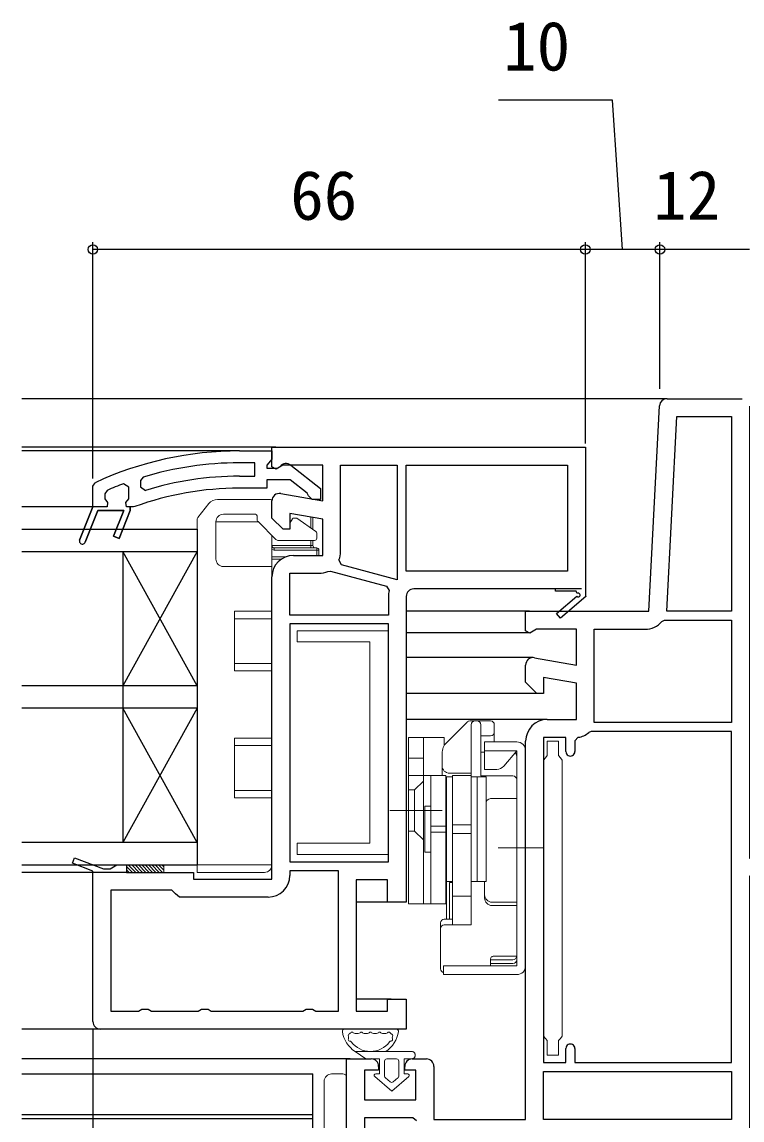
# Model space of a CAD drawing. Units: millimetres, scale not verified. Extents: x -525 to 525, y -783 to 779.
# Drawn here: x 302.7 to 399.2, y 279.6 to 426.8 of the extents above; entities that cross this region are included whole.
import ezdxf
from ezdxf.enums import TextEntityAlignment as Align

# ---------------------------------------------------------------- set-up
doc = ezdxf.new("R2010")
doc.units = ezdxf.units.MM
doc.header["$LTSCALE"] = 4
for name, color, linetype in [('0-3_YKK_11', 7, 'Continuous'), ('0-4_YKK_12', 2, 'Continuous'), ('0-7_YKK_D', 6, 'Continuous')]:
    doc.layers.add(name, color=color, linetype=linetype)
doc.layers.add('0-5_YKK_13', color=4, linetype='Continuous', lineweight=18)
doc.styles.add('ＭＳ ゴシック', font='')
doc.styles.get('ＭＳ ゴシック').set_extended_font_data('MS Gothic')

msp = doc.modelspace()

# ---------------------------------------------------------------- linework, layer by layer
at = {"layer": '0-3_YKK_11'}
for p, q in [((389.19, 376.301), (399.241, 376.301)), ((377.741, 350.801), (374.241, 350.801)), ((351.841, 349.801), (351.841, 347.301)), ((316.741, 312.801), (312.741, 312.801)), ((355.041, 287.801), (356.941, 287.801))]:
    msp.add_line(p, q, dxfattribs=at)
for points in [[(371.414, 341.586), (377.041, 340.594), (377.041, 345.401), (371.684, 345.401), (370.817, 344.859), (370.241, 345.178), (370.241, 347.801), (386.747, 347.801), (388.191, 375.353)], [(400.241, 375.301), (400.241, 314.701), (428.241, 314.701), (428.241, 311.301), (426.341, 311.301), (425.841, 311.801), (425.341, 312.301), (400.241, 312.301), (400.241, 261.301), (398.741, 261.301), (398.741, 248.801), (400.241, 248.801), (400.241, 246.301), (396.241, 246.301), (396.241, 261.301), (344.241, 261.301), (344.241, 263.101), (346.241, 263.101), (346.241, 287.801), (349.541, 287.801)], [(336.241, 369.801), (378.241, 369.801), (378.241, 349.935), (378.318, 349.801), (374.9, 346.897), (374.382, 347.506), (377.101, 349.817)], [(337.414, 363.586), (343.041, 362.594), (343.041, 367.401), (337.684, 367.401), (336.817, 366.859), (336.241, 367.179), (336.241, 369.801)], [(331.873, 369.305), (336.241, 369.305), (336.241, 368.205), (335.803, 367.709), (335.541, 367.411), (335.541, 367.005), (336.941, 367.005), (337.341, 367.205)], [(331.873, 365.905), (333.941, 365.905), (333.941, 367.705), (331.873, 367.705)], [(338.758, 367.392), (342.741, 364.28), (342.741, 362.805), (341.64, 362.805), (341.14, 363.28), (340.949, 363.65), (338.702, 365.405), (335.541, 365.405), (335.541, 364.305), (331.873, 364.305)], [(353.041, 367.401), (353.041, 352.022), (345.557, 354.028), (345.224, 354.7)], [(345.441, 355.801), (345.441, 367.401), (353.041, 367.401)], [(314.141, 364.01), (313.841, 363.552), (313.841, 362.879), (314.216, 362.395), (314.141, 361.805), (312.241, 361.805), (310.469, 357.353), (312.241, 361.805), (312.241, 364.587), (312.531, 365.04)], [(318.996, 365.796), (318.641, 365.318), (318.641, 364.481), (319.288, 364.004)], [(311.212, 357.057), (312.903, 361.305), (316.38, 361.305), (315.006, 357.853), (315.749, 357.557), (317.241, 361.305), (317.241, 361.805), (316.741, 361.805), (316.666, 362.395), (317.041, 362.879), (317.041, 362.905), (317.041, 364.44), (316.366, 364.909)], [(339.141, 355.301), (343.041, 355.301), (343.041, 360.157), (338.641, 360.933), (338.641, 358.801), (337.741, 358.801), (336.241, 360.301), (336.241, 362.601)], [(317.858, 361.835), (317.687, 361.805), (317.241, 361.805), (317.241, 361.305), (315.749, 357.557), (315.006, 357.853), (316.38, 361.305), (312.903, 361.305), (311.212, 357.057)], [(312.241, 292.801), (312.241, 312.99), (309.499, 314.027), (309.782, 314.776), (313.68, 313.301), (314.575, 313.301), (315.008, 313.551), (315.441, 313.801), (316.741, 313.801), (316.741, 312.801), (325.741, 312.801), (325.741, 311.901), (336.241, 311.901), (336.241, 352.401)], [(351.841, 347.301), (338.641, 347.301), (338.641, 352.901), (342.541, 352.901)], [(343.732, 353.157), (344.067, 353.184), (351.573, 351.173), (351.93, 350.576)], [(377.167, 350.196), (376.99, 350.501), (374.241, 350.501), (374.241, 350.801), (355.241, 350.801)], [(354.241, 349.801), (354.241, 308.801), (351.741, 308.801), (351.741, 311.801), (347.541, 311.801), (347.541, 294.201), (351.741, 294.201), (351.741, 295.801), (354.241, 295.801), (354.241, 291.801), (313.241, 291.801)], [(388.484, 346.424), (388.865, 346.601), (397.841, 346.601), (397.841, 332.901)], [(397.841, 332.901), (379.441, 332.901), (379.441, 345.401), (386.273, 345.401)], [(373.141, 333.301), (377.041, 333.301), (377.041, 338.157), (372.641, 338.933), (372.641, 336.801), (371.741, 336.801), (370.241, 338.301), (370.241, 340.601)], [(397.841, 287.301), (397.841, 331.701), (379.041, 331.701), (378.696, 331.563)], [(357.941, 286.801), (357.941, 279.701), (370.241, 279.701), (370.241, 330.401)], [(375.641, 329.001), (375.641, 330.901), (372.641, 330.901), (372.641, 287.301), (375.641, 287.301), (375.641, 289.201)], [(377.289, 330.914), (376.841, 330.417), (376.841, 329.001)], [(345.141, 294.201), (345.141, 313.001), (338.641, 313.001), (338.641, 312.401)], [(335.741, 309.501), (323.836, 309.501), (323.338, 309.951), (322.841, 310.401), (314.641, 310.401), (314.641, 294.201), (318.375, 294.201), (318.808, 294.451), (319.674, 294.451), (320.107, 294.201), (326.375, 294.201), (326.808, 294.451), (327.674, 294.451), (328.107, 294.201), (340.375, 294.201), (340.808, 294.451), (341.674, 294.451), (342.107, 294.201), (345.141, 294.201)], [(376.841, 289.201), (376.841, 287.301), (397.841, 287.301)], [(350.541, 286.801), (350.541, 286.301), (348.641, 286.301), (348.641, 282.301), (355.541, 282.301), (355.541, 286.301), (354.041, 286.301), (354.041, 286.801)], [(355.622, 279.519), (355.136, 279.901), (348.641, 279.901), (348.641, 263.701)]]:
    msp.add_lwpolyline(points, dxfattribs=at)
for points in [[(389.15, 347.801), (390.518, 373.901), (397.841, 373.901), (397.841, 347.801)], [(375.841, 353.201), (354.241, 353.201), (354.241, 367.401), (375.841, 367.401)], [(338.641, 346.101), (338.641, 314.201), (351.841, 314.201), (351.841, 346.101)], [(397.841, 279.701), (372.641, 279.701), (372.641, 286.101), (397.841, 286.101)]]:
    msp.add_lwpolyline(points, close=True, dxfattribs=at)
for centre, radius, start, end in [((389.19, 375.301), 1, 90, 176.99997), ((331.873, 323.305), 46, 90.00001, 114.86598), ((331.873, 323.305), 44.4, 89.99999, 106.86019), ((338.141, 366.605), 1, 51.91328, 143.13011), ((331.873, 323.305), 42.6, 89.99999, 107.18277), ((331.873, 323.305), 44.4, 110.44221, 113.53922), ((331.873, 323.305), 41, 89.99999, 109.98888), ((337.241, 362.601), 1, 79.99999, 179.99998), ((310.841, 357.205), 0.4, 158.30059, 338.30061), ((310.841, 357.205), 0.4, 158.30059, 338.30061), ((339.141, 352.401), 2.9, 90.00001, 179.99999), ((342.541, 355.801), 2.9, 337.68615, 359.99999), ((342.541, 355.801), 2.9, 269.99996, 294.25263), ((355.241, 349.801), 3.4, 166.82613, 179.99998), ((355.241, 349.801), 1, 90.00001, 179.99999), ((377.292, 349.979), 0.25, 220.35701, 120), ((386.273, 348.301), 2.9, 269.99999, 319.67978), ((371.241, 340.601), 1, 80.00002, 180), ((373.141, 330.401), 2.9, 90.00001, 179.99999), ((377.041, 333.301), 2.4, 275.9378, 313.60284), ((376.241, 329.001), 0.6, 179.99999, 0.00001), ((335.741, 312.401), 2.9, 270.00001, 359.99999), ((313.241, 292.801), 1, 180.00001, 269.99999), ((376.241, 289.201), 0.6, 359.99999, 180.00001), ((349.541, 286.801), 1, 0.00001, 89.99999), ((355.041, 286.801), 1, 90.00001, 179.99999), ((356.941, 286.801), 1, 0.00001, 89.99999)]:
    msp.add_arc(centre, radius, start, end, dxfattribs=at)
at = {"layer": '0-4_YKK_12'}
for p, q in [((389.19, 376.301), (302.741, 376.301)), ((336.741, 369.801), (302.741, 369.801)), ((331.87, 369.305), (302.741, 369.305)), ((312.241, 361.805), (302.741, 361.805)), ((302.741, 358.801), (326.241, 358.801)), ((326.241, 358.801), (326.241, 313.801)), ((302.741, 355.801), (326.241, 355.801)), ((316.241, 355.801), (316.241, 316.801)), ((326.241, 355.801), (316.241, 337.801)), ((326.241, 337.801), (316.241, 355.801)), ((370.741, 347.801), (354.241, 347.801)), ((370.741, 344.901), (354.241, 344.901)), ((371.241, 341.601), (354.241, 341.601)), ((326.241, 337.801), (302.741, 337.801)), ((371.948, 336.801), (354.241, 336.801)), ((326.241, 334.801), (302.741, 334.801)), ((326.241, 316.801), (316.241, 334.801)), ((326.241, 334.801), (316.241, 316.801)), ((373.141, 333.301), (354.241, 333.301)), ((326.241, 316.801), (302.741, 316.801)), ((302.741, 313.801), (326.241, 313.8)), ((312.741, 312.801), (302.741, 312.801)), ((352.228, 308.801), (347.541, 308.801)), ((352.24, 295.801), (347.541, 295.801)), ((313.241, 291.801), (302.741, 291.801)), ((346.741, 287.801), (302.741, 287.801)), ((302.741, 285.801), (341.741, 285.801)), ((341.741, 270.301), (341.741, 285.801)), ((341.741, 280.301), (302.741, 280.301)), ((302.741, 279.801), (341.741, 279.801))]:
    msp.add_line(p, q, dxfattribs=at)
at = {"layer": '0-5_YKK_13'}
for p, q in [((326.307, 360.384), (327.79, 362.238)), ((328.962, 362.801), (336.041, 362.801)), ((336.261, 362.801), (336.241, 362.801)), ((336.241, 362.601), (336.241, 362.801)), ((336.241, 362.601), (336.241, 361.008)), ((334.041, 360.801), (329.741, 360.801)), ((326.241, 313.801), (326.241, 360.196)), ((328.741, 359.801), (328.741, 354.801)), ((334.412, 359.801), (328.741, 359.801)), ((334.241, 360.18), (334.241, 360.601)), ((336.766, 357.448), (334.387, 359.827)), ((338.641, 359.609), (338.983, 360.201)), ((339.156, 360.301), (339.478, 360.301)), ((339.592, 360.265), (342.113, 358.5)), ((341.441, 360.439), (341.441, 358.971)), ((341.741, 358.761), (341.741, 360.386)), ((336.241, 357.973), (336.241, 353.801)), ((342.241, 358.255), (342.241, 357.601)), ((342.241, 356.301), (336.541, 356.301)), ((336.541, 356.301), (336.541, 356.001)), ((341.941, 357.301), (337.119, 357.301)), ((341.441, 357.301), (341.441, 356.601)), ((341.441, 356.601), (341.741, 356.601)), ((341.741, 356.601), (341.741, 357.301)), ((338.082, 355.101), (336.241, 355.101)), ((336.241, 354.801), (337.513, 354.801)), ((336.541, 356.001), (342.241, 356.001)), ((342.241, 356.001), (342.241, 355.301)), ((342.541, 355.301), (342.541, 356.001)), ((329.741, 353.801), (336.241, 353.801)), ((336.241, 353.801), (336.241, 347.801)), ((331.241, 339.801), (331.241, 347.801)), ((336.241, 347.801), (331.241, 347.801)), ((336.241, 340.801), (331.241, 340.801)), ((336.241, 339.801), (336.241, 340.801)), ((331.241, 339.801), (336.241, 339.801)), ((336.241, 339.801), (336.241, 330.801)), ((359.627, 330.187), (362.394, 332.955)), ((362.748, 333.101), (365.541, 333.101)), ((362.941, 325.801), (362.941, 332.601)), ((364.241, 325.734), (364.241, 332.601)), ((366.041, 330.301), (366.041, 332.601)), ((331.241, 322.801), (331.241, 330.801)), ((336.241, 330.801), (331.241, 330.801)), ((354.541, 308.601), (354.541, 330.901)), ((354.541, 330.901), (359.341, 330.901)), ((356.541, 325.801), (356.541, 330.901)), ((359.341, 329.826), (359.341, 330.901)), ((364.241, 331.101), (365.541, 331.101)), ((359.041, 325.801), (359.041, 328.773)), ((364.241, 328.901), (364.741, 328.901)), ((364.741, 329.101), (369.041, 329.101)), ((369.041, 329.101), (367.303, 327.03)), ((369.041, 300.301), (369.041, 329.101)), ((369.041, 322.722), (369.041, 328.401)), ((370.241, 300.301), (370.241, 329.101)), ((354.541, 328.101), (356.541, 328.101)), ((354.541, 325.801), (359.541, 325.801)), ((356.541, 325.801), (356.541, 308.601)), ((357.541, 308.601), (357.541, 325.801)), ((359.541, 308.601), (359.541, 325.801)), ((360.441, 325.601), (359.641, 325.601)), ((359.641, 325.601), (359.641, 311.601)), ((360.041, 326.101), (362.941, 326.101)), ((360.441, 325.601), (360.441, 311.601)), ((362.941, 305.78), (362.941, 325.801)), ((363.741, 325.601), (362.941, 325.601)), ((362.941, 325.601), (362.941, 311.601)), ((363.741, 325.601), (363.741, 311.601)), ((363.741, 311.601), (363.741, 325.601)), ((363.741, 325.601), (364.941, 325.601)), ((364.241, 325.734), (368.541, 325.734)), ((364.741, 326.601), (366.383, 326.601)), ((364.941, 311.601), (364.941, 325.601)), ((354.541, 323.851), (355.341, 323.851)), ((355.341, 323.851), (356.541, 325.051)), ((355.341, 318.351), (355.341, 323.851)), ((336.241, 323.801), (331.241, 323.801)), ((331.241, 322.801), (336.241, 322.801)), ((336.241, 322.801), (336.241, 323.801)), ((336.241, 322.801), (336.241, 313.801)), ((365.741, 322.722), (369.041, 322.722)), ((352.041, 321.101), (359.041, 321.101)), ((356.741, 315.501), (356.741, 321.701)), ((356.741, 321.701), (357.541, 321.701)), ((357.541, 315.501), (357.541, 321.701)), ((359.541, 321.601), (359.641, 321.601)), ((354.541, 318.351), (355.341, 318.351)), ((355.341, 318.351), (356.541, 317.151)), ((357.541, 318.993), (359.541, 318.993)), ((357.541, 318.209), (359.541, 318.209)), ((362.941, 319.17), (360.441, 319.17)), ((362.941, 318.032), (360.441, 318.032)), ((356.741, 315.501), (357.541, 315.501)), ((359.541, 315.601), (359.641, 315.601)), ((366.541, 316.101), (372.741, 316.101)), ((316.741, 313.606), (317.546, 312.801)), ((316.995, 313.801), (317.995, 312.801)), ((317.444, 313.801), (318.444, 312.801)), ((317.893, 313.801), (318.893, 312.801)), ((318.342, 313.801), (319.342, 312.801)), ((318.791, 313.801), (319.791, 312.801)), ((319.24, 313.801), (320.24, 312.801)), ((319.689, 313.801), (320.689, 312.801)), ((320.138, 313.801), (321.138, 312.801)), ((320.587, 313.801), (321.587, 312.801)), ((321.036, 313.801), (321.741, 313.096)), ((321.485, 313.801), (321.741, 313.545)), ((326.241, 313.801), (326.241, 312.801)), ((336.241, 313.801), (326.241, 313.801)), ((316.741, 313.157), (317.097, 312.801)), ((326.241, 312.801), (335.241, 312.801)), ((359.641, 311.601), (359.641, 306.534)), ((360.441, 311.601), (359.641, 311.601)), ((360.441, 306.534), (360.441, 311.462)), ((362.941, 305.78), (362.941, 311.601)), ((363.741, 311.601), (362.941, 311.601)), ((363.741, 311.601), (364.941, 311.601)), ((364.741, 309.365), (364.741, 311.601)), ((360.441, 309.601), (362.941, 309.601)), ((354.541, 308.601), (359.541, 308.601)), ((365.741, 308.815), (369.041, 308.815)), ((365.741, 308.365), (369.041, 308.365)), ((369.041, 301.56), (369.041, 308.365)), ((359.341, 306.534), (360.441, 306.534)), ((358.841, 306.034), (358.841, 299.862)), ((359.341, 305.78), (362.941, 305.78)), ((369.041, 300.301), (359.241, 300.301)), ((359.241, 299.101), (359.241, 300.301)), ((365.541, 300.301), (365.541, 301.19)), ((365.541, 301.101), (368.541, 301.101)), ((365.641, 300.601), (368.541, 300.601)), ((369.041, 301.56), (365.909, 301.56)), ((369.041, 301.101), (369.041, 301.56)), ((369.041, 299.101), (359.241, 299.101)), ((345.977, 291.801), (352.905, 291.801)), ((347.377, 291.201), (347.809, 291.201)), ((348.609, 291.201), (349.041, 291.201)), ((349.841, 291.201), (350.273, 291.201)), ((351.073, 291.201), (351.505, 291.201)), ((354.942, 288.801), (347.391, 288.801)), ((348.841, 287.801), (350.641, 287.801)), ((348.841, 287.801), (350.641, 287.801)), ((350.641, 287.801), (350.641, 285.801)), ((350.641, 285.801), (350.641, 287.801)), ((351.341, 285.501), (351.341, 287.501)), ((351.341, 285.501), (351.341, 287.501)), ((351.641, 287.801), (352.941, 287.801)), ((351.641, 287.801), (352.941, 287.801)), ((353.241, 287.501), (353.241, 285.501)), ((353.241, 287.501), (353.241, 285.501)), ((353.941, 287.801), (354.941, 287.801)), ((353.941, 285.801), (353.941, 287.801)), ((353.941, 287.801), (354.941, 287.801)), ((353.941, 285.801), (353.941, 287.801)), ((345.741, 285.801), (344.241, 285.801)), ((350.641, 285.801), (350.143, 285.801)), ((350.143, 285.801), (350.641, 285.801)), ((354.439, 285.801), (353.941, 285.801)), ((353.941, 285.801), (354.439, 285.801)), ((343.241, 284.801), (343.241, 264.301)), ((346.241, 284.801), (346.241, 285.301)), ((346.241, 264.301), (346.241, 284.801)), ((350.012, 285.445), (352.291, 283.501)), ((352.291, 283.501), (350.012, 285.445)), ((352.096, 284.719), (351.446, 285.273)), ((352.096, 284.719), (351.446, 285.273)), ((352.291, 283.501), (354.57, 285.445)), ((352.291, 283.501), (354.57, 285.445)), ((353.135, 285.273), (352.485, 284.719)), ((352.485, 284.719), (353.135, 285.273))]:
    msp.add_line(p, q, dxfattribs=at)
for points in [[(341.441, 356.301), (341.441, 356.601), (336.241, 356.601)], [(342.541, 356.001), (342.241, 356.001), (342.241, 356.301)], [(331.241, 346.801), (336.241, 346.801), (336.241, 347.801)], [(331.241, 329.801), (336.241, 329.801), (336.241, 330.801)], [(364.741, 326.601), (364.741, 330.301), (369.041, 330.301)], [(362.941, 325.801), (360.441, 325.801), (360.441, 305.78)], [(360.041, 306.534), (360.041, 311.462), (360.441, 311.462)], [(365.91, 301.559), (365.871, 301.557), (365.817, 301.544), (365.757, 301.519), (365.696, 301.48), (365.642, 301.429), (365.598, 301.369), (365.566, 301.303), (365.547, 301.234), (365.541, 301.17)], [(347.391, 288.801), (348.841, 287.801), (347.391, 288.801)]]:
    msp.add_lwpolyline(points, dxfattribs=at)
for points in [[(351.841, 345.201), (351.841, 315.201), (339.641, 315.201), (339.641, 316.701), (349.341, 316.701), (349.341, 343.701), (339.641, 343.701), (339.641, 345.201)], [(372.641, 327.859), (372.641, 290.843), (372.891, 290.547), (373.141, 290.251), (373.141, 288.301), (374.641, 288.301), (374.641, 290.251), (374.891, 290.547), (375.141, 290.843), (375.141, 327.859), (374.891, 328.155), (374.641, 328.451), (374.641, 330.401), (373.141, 330.401), (373.141, 328.451), (372.891, 328.155)], [(316.741, 313.801), (316.741, 312.801), (321.741, 312.801), (321.741, 313.801)]]:
    msp.add_lwpolyline(points, close=True, dxfattribs=at)
for centre, radius, start, end in [((328.962, 361.301), 1.5, 90, 141.34019), ((336.041, 362.601), 0.2, 0, 90), ((329.741, 359.801), 1, 90, 180), ((334.041, 360.601), 0.2, 0, 90), ((326.541, 360.196), 0.3, 141.34019, 180), ((334.741, 360.18), 0.5, 180, 225), ((339.156, 360.101), 0.2, 90, 150), ((339.478, 360.101), 0.2, 55, 90), ((341.941, 358.255), 0.3, 0, 55), ((336.541, 356.601), 0.3, 180, 270), ((337.119, 357.801), 0.5, 225, 270), ((342.041, 356.601), 0.3, 180, 270), ((341.941, 357.601), 0.3, 270, 0), ((342.241, 356.001), 0.3, 0, 90), ((329.741, 354.801), 1, 180, 270), ((336.541, 356.601), 0.6, 240, 270), ((362.748, 332.601), 0.5, 90, 135), ((363.441, 332.601), 0.5, 90, 180), ((363.741, 332.601), 0.5, 0, 90), ((365.541, 332.601), 0.5, 0, 90), ((365.541, 331.601), 0.5, 270, 0), ((361.041, 328.773), 2, 135, 180), ((369.041, 329.101), 1.2, 0, 90), ((368.541, 328.401), 0.5, 0, 57.6926), ((360.041, 327.101), 1, 180, 270), ((366.383, 327.801), 1.2, 270, 320), ((368.541, 325.234), 0.5, 0, 90), ((365.741, 321.722), 1, 90, 143.1301), ((335.241, 313.801), 1, 270, 0), ((360.041, 312.401), 1, 240, 246.42182), ((365.741, 309.815), 1, 180, 270), ((365.741, 309.365), 1, 180, 270), ((359.341, 306.034), 0.5, 90, 180), ((359.341, 305.28), 0.5, 90, 180), ((365.641, 301.101), 0.5, 258.46304, 270), ((368.541, 301.601), 0.5, 270, 355.24516), ((368.541, 301.101), 0.5, 270, 0), ((369.041, 300.301), 1.2, 270, 0), ((359.341, 299.862), 0.5, 180, 258.46304), ((345.977, 291.501), 0.3, 90, 188.20609), ((349.441, 292.001), 3.8, 188.20609, 237.36313), ((349.441, 292.001), 3.8, 302.63687, 351.79391), ((352.905, 291.501), 0.3, 351.79391, 90), ((346.757, 290.901), 0.3, 110.02209, 202.28177), ((346.669, 290.401), 0.2, 153.36701, 266.63299), ((349.441, 292.001), 3.2, 202.28177, 203.14776), ((346.223, 290.625), 0.3, 333.36701, 23.14776), ((346.552, 291.465), 0.3, 290.02209, 328.16514), ((346.64, 289.902), 0.3, 36.85224, 86.63299), ((346.977, 291.201), 0.2, 36.8699, 148.16514), ((349.441, 292.001), 3.2, 216.85224, 323.14776), ((347.377, 291.501), 0.3, 216.8699, 270), ((347.809, 291.501), 0.3, 270, 323.1301), ((348.209, 291.201), 0.2, 36.8699, 143.1301), ((348.609, 291.501), 0.3, 216.8699, 270), ((349.041, 291.501), 0.3, 270, 323.1301), ((349.441, 291.201), 0.2, 36.8699, 143.1301), ((349.841, 291.501), 0.3, 216.8699, 270), ((350.273, 291.501), 0.3, 270, 323.1301), ((350.673, 291.201), 0.2, 36.8699, 143.1301), ((351.073, 291.501), 0.3, 216.8699, 270), ((351.505, 291.501), 0.3, 270, 323.1301), ((351.905, 291.201), 0.2, 31.83486, 143.1301), ((352.241, 289.902), 0.3, 93.36701, 143.14776), ((352.33, 291.465), 0.3, 211.83486, 249.97791), ((352.212, 290.401), 0.2, 273.36701, 26.63299), ((352.124, 290.901), 0.3, 337.71823, 69.97791), ((352.659, 290.625), 0.3, 156.85224, 206.63299), ((349.441, 292.001), 3.2, 336.85224, 337.71823), ((354.941, 288.301), 0.5, 270, 90.11459), ((354.942, 288.301), 0.5, 270.11462, 89.88538), ((351.641, 287.501), 0.3, 90, 180), ((351.641, 287.501), 0.3, 90, 180), ((352.941, 287.501), 0.3, 0, 90), ((352.941, 287.501), 0.3, 0, 90), ((354.941, 288.301), 0.5, 270.00002, 270.11467), ((344.241, 284.801), 1, 90, 180), ((345.741, 285.301), 0.5, 0, 90), ((350.143, 285.599), 0.202, 90.00003, 229.53622), ((350.143, 285.599), 0.202, 90, 229.53619), ((354.439, 285.599), 0.202, 310.46381, 90), ((354.439, 285.599), 0.202, 310.46381, 90), ((351.641, 285.501), 0.3, 180, 229.53619), ((351.641, 285.501), 0.3, 180, 229.53619), ((352.291, 284.947), 0.3, 229.53619, 310.46381), ((352.291, 284.947), 0.3, 229.53619, 310.46381), ((352.941, 285.501), 0.3, 310.46381, 0), ((352.941, 285.501), 0.3, 310.46381, 0)]:
    msp.add_arc(centre, radius, start, end, dxfattribs=at)
at = {"layer": '0-7_YKK_D'}
for p, q in [((312.241, 365.587), (312.241, 397.301)), ((378.241, 396.301), (312.241, 396.301)), ((378.241, 370.301), (378.241, 397.301)), ((378.241, 370.301), (378.241, 397.301)), ((388.241, 396.301), (378.241, 396.301)), ((388.241, 377.601), (388.241, 397.301)), ((388.241, 377.601), (388.241, 397.301)), ((400.241, 396.301), (388.241, 396.301)), ((312.241, 291.801), (312.241, 57.297))]:
    msp.add_line(p, q, dxfattribs=at)
msp.add_lwpolyline([(383.241, 396.301), (381.866, 416.301), (366.616, 416.301)], dxfattribs=at)
for centre in [(312.241, 396.301), (378.241, 396.301), (378.241, 396.301), (388.241, 396.301), (388.241, 396.301)]:
    msp.add_circle(centre, 0.637, dxfattribs=at)

# ---------------------------------------------------------------- texts
at = {"layer": '0-7_YKK_D', "style": 'ＭＳ ゴシック'}
for s, p in [('10', (367.235, 418.301)), ('66', (338.695, 398.301)), ('12', (387.337, 398.301))]:
    msp.add_text(s, height=6.598, dxfattribs=at).set_placement(p, align=Align.BOTTOM_LEFT)

doc.saveas('drawing.dxf')
